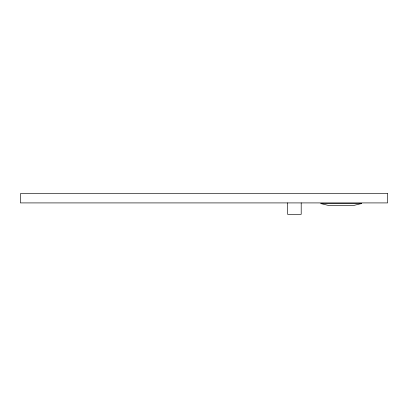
<?xml version="1.0" encoding="UTF-8"?>
<svg xmlns="http://www.w3.org/2000/svg" width="408" height="408" viewBox="0 0 408 408"><rect width="100%" height="100%" fill="white"/><g stroke="black" fill="none" stroke-linecap="round" stroke-linejoin="round"><path stroke-width="0.61" d="M301.201 202.914L301.201 214.343L287.625 214.343L287.625 202.914M361.641 203.531L353.976 205.382L328.251 205.382L320.581 203.531L361.641 203.531M387.6 193.657L20.4 193.657L20.4 202.914L387.6 202.914L387.6 193.657"/></g></svg>
